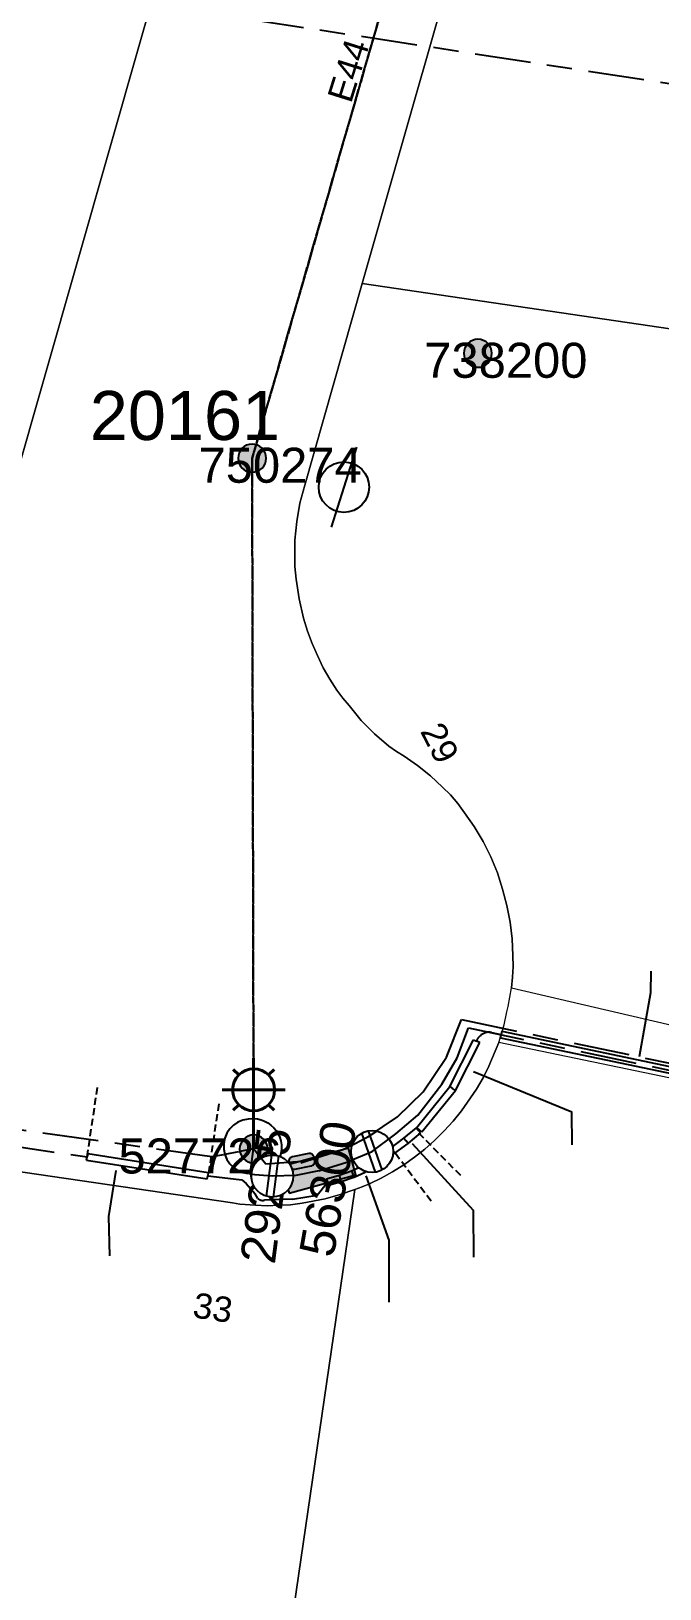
# Model space of a CAD drawing. Header units: metres. Extents: x 305195 to 306755, y 6261447 to 6263623.
# Drawn here: x 306291 to 306335.9, y 6262161.1 to 6262272.3 of the extents above; entities that cross this region are included whole.
import ezdxf
from ezdxf.enums import TextEntityAlignment as Align

# ---------------------------------------------------------------- set-up
doc = ezdxf.new("R2010")
doc.units = ezdxf.units.M
for name, pattern in [('Cable Exist OH', [1, 1, 0]), ('Cable Exist UG', [8.2, 4, -1.2, 1.8, -1.2]), ('DASHED', [0.75, 0.5, -0.25])]:
    doc.linetypes.add(name, pattern=pattern)
doc.layers.get('0').update_dxf_attribs({"color": 6})
doc.layers.add('Cadastre Land Parcels_SP_EXT', color=9, linetype='Continuous', lineweight=5)
doc.layers.add('Cadastre Roads_SP_EXT', color=9, linetype='Continuous', lineweight=5)
for name, color, linetype in [('Duct_SP_EXT', 7, 'Continuous'), ('Equip_HV_EXT', 7, 'Continuous'), ('Equip_LV_EXT', 7, 'Continuous'), ('Equip_SP_HV_EXT', 7, 'Continuous'), ('Equip_SP_SL_EXT', 7, 'Continuous'), ('Mains_HV_EXT', 7, 'Continuous'), ('Mains_LV_EXT', 7, 'Continuous'), ('SupportsOH_SP_TR_HV_LV_SL_EXT', 7, 'Continuous'), ('SupportsUG_SP_LV_EXT', 7, 'Continuous'), ('Trench_SP_EXT', 7, 'Continuous')]:
    doc.layers.add(name, color=color, linetype=linetype)
doc.layers.add('UNKNOWN_FEATURES', color=1, linetype='DASHED', plot=False)
doc.styles.add('HVSW_LABEL', font='arial.ttf')
doc.styles.add('iecARIAL', font='arial.ttf', dxfattribs={"height": 2})
doc.styles.add('POLE_LABEL', font='arial.ttf')
doc.styles.get("Standard").update_dxf_attribs({"font": 'arial.ttf'})

# ---------------------------------------------------------------- blocks, each defined once
blk = doc.blocks.new('PILLAR_EXT')
blk.add_hatch(color=256).paths.add_polyline_path([(-2.475, 0.99), (-2.475, -0.99), (2.475, -0.99), (2.475, 0.99)])
blk.add_lwpolyline([(-2.475, -0.99), (2.475, -0.99), (2.475, 0.99), (-2.475, 0.99)], close=True)
at = {"style": 'iecARIAL', "flags": 8}
blk.add_attdef('ASSET_NUM', (1.5, 3.5), '', height=2.5, dxfattribs=at)
for tag, p, flags in [('OWNED_BY', (0, -0.2), 9), ('STATE', (0, -0.4), 9), ('SUPPORT_TYPE', (0, -0.6), 9), ('USAGE', (0, -0.8), 9), ('LEGEND', (0, -1), 9), ('LOCATION', (0, -1.2), 9), ('STREETNAME', (0, -1.8), 9), ('SUBURB', (0, -2), 1), ('NOTES', (0, -1.4), 9), ('PARENT', (0, -1.6), 9)]:
    blk.add_attdef(tag, p, '', height=0.2, dxfattribs=dict(flags=flags))
blk = doc.blocks.new('SL_LANTERN_EXT')
at = {"lineweight": 40}
for p, q in [((-1.46, 5.68), (-1.06, 5.28)), ((0, 1.97), (0, 6.47)), ((1.46, 5.68), (1.06, 5.28)), ((-2.25, 4.22), (2.25, 4.22)), ((-1.46, 2.76), (-1.06, 3.16)), ((0, 0), (0, 2.72)), ((1.46, 2.76), (1.06, 3.16))]:
    blk.add_line(p, q, dxfattribs=at)
blk.add_circle((0, 4.22), 1.5, dxfattribs=at)
at = {"style": 'iecARIAL', "flags": 8}
blk.add_attdef('ASSET_NUM', (1.5, 1.5), '', height=2.5, dxfattribs=at)
for tag, p, height, flags in [('CONSTRUCTED_VOLTAGE', (0.98, -0.65), 0.2, 9), ('CONTROL_TYPE', (0.98, -0.85), 0.2, 9), ('LANTERN_PURPOSE', (0.98, -1.05), 0.2, 9), ('LANTERN_TYPE', (0.98, -1.25), 0.2, 9), ('LNUMBER', (2.18, -3.25), 2.5, 8), ('OPERATING_VOLTAGE', (0.98, -1.65), 0.2, 9), ('ORIENTATION', (0.98, -1.85), 0.2, 9), ('OWNED_BY', (0.98, -2.05), 0.2, 9), ('STATE', (0.98, -2.25), 0.2, 9), ('NO_PHASES', (0.98, -1.45), 0.2, 9), ('USAGE', (0.98, -2.45), 0.2, 9), ('CEXIST', (0.98, -2.65), 0.2, 9), ('CNEW', (0.98, -2.85), 0.2, 9), ('CNUMBER', (0.98, -3.05), 0.2, 9), ('CREMOVE', (0.98, -3.25), 0.2, 9), ('CREPLACE', (0.98, -3.45), 0.2, 9), ('LKINGHEIGHT', (0.98, -3.65), 0.2, 9), ('LBRACKET', (0.98, -3.85), 0.2, 9), ('LBRACKETVOCAB', (0.98, -4.05), 0.2, 9), ('LCATEGORY', (0.98, -4.25), 0.2, 9), ('LCHARGE1', (0.98, -4.45), 0.2, 9), ('LCHARGE1PERCENT', (0.98, -4.65), 0.2, 9), ('LCHARGE2', (0.98, -4.85), 0.2, 9), ('LCHARGE2PERCENT', (0.98, -5.05), 0.2, 9), ('LCHARGE3', (0.98, -5.25), 0.2, 9), ('LCHARGE3PERCENT', (0.98, -5.45), 0.2, 9), ('LEXIST', (0.98, -5.65), 0.2, 9), ('LLAMP', (0.98, -5.85), 0.2, 9), ('LLAMPVOCAB', (0.98, -6.05), 0.2, 9), ('LMAST', (0.98, -6.25), 0.2, 9), ('LMASTVOCAB', (0.98, -6.45), 0.2, 9), ('LNEW', (0.98, -6.65), 0.2, 9), ('LANTNUMBER', (0.98, -6.85), 0.2, 9), ('LOUTREACH', (0.98, -7.25), 0.2, 9), ('LOUTREACHVOCAB', (0.98, -7.45), 0.2, 9), ('LRATECODE', (0.98, -7.65), 0.2, 9), ('LREMOVE', (0.98, -7.85), 0.2, 9), ('LREPLACE', (0.98, -8.05), 0.2, 9), ('LTYPE', (0.98, -8.25), 0.2, 9), ('LTYPEVOCAB', (0.98, -8.45), 0.2, 9), ('LEGEND', (0.98, -8.65), 0.2, 9), ('LOCATION', (0.98, -8.85), 0.2, 9), ('NOTES', (0.98, -9.05), 0.2, 9), ('STREETNAME', (0.98, -9.25), 0.2, 9), ('SUBURB', (0.98, -9.45), 0.2, 1)]:
    blk.add_attdef(tag, p, '', height=height, dxfattribs=dict(flags=flags))
blk = doc.blocks.new('POLE_EXT')
blk.add_hatch(color=256).paths.add_polyline_path([(-1, 0, 1), (1, 0, 1)])
blk.add_lwpolyline([(-1, 0, 1), (1, 0, 1)], format="xyb", close=True)
for tag, height, flags, p in [('pNumber', 2.5, 8, (-17.84, 2.07)), ('OWNED_BY', 0.2, 9, (1.35, -0.4)), ('SPECIAL_USE', 0.2, 9, (1.35, -0.8)), ('STATE', 0.2, 9, (1.35, -1)), ('PARENT', 0.2, 9, (1.35, -0.6)), ('USAGE', 0.2, 9, (1.35, -1.2)), ('cLV', 0.2, 9, (1.35, -1.4)), ('hDepth', 0.2, 9, (1.35, -1.6)), ('hDia', 0.2, 9, (1.35, -1.8)), ('cHV', 0.2, 9, (1.35, -2)), ('LBRACKET', 0.2, 9, (1.35, -2.2)), ('cLinedev', 0.2, 9, (1.35, -3.4)), ('LExisting', 0.2, 9, (1.35, -2.4)), ('LANTNUMBER', 0.2, 9, (1.35, -2.6)), ('LOther', 0.2, 9, (1.35, -2.8)), ('LRemove', 0.2, 9, (1.35, -3)), ('LEGEND', 0.2, 9, (1.35, -3.2)), ('pExisting', 0.2, 9, (1.35, -3.8)), ('pFooting', 0.2, 9, (1.35, -4.4)), ('LOCATION', 0.2, 9, (1.35, -3.6)), ('PFNUMBER', 0.2, 9, (1.35, -4)), ('NEWPFNUMBER', 0.2, 9, (1.35, -4.2)), ('pNew', 0.2, 9, (1.35, -4.6)), ('pRelocate', 0.2, 9, (1.35, -5)), ('pRemove', 0.2, 9, (1.35, -5.2)), ('pReplace', 0.2, 9, (1.35, -5.4)), ('pStay', 0.2, 9, (1.35, -5.6)), ('pType', 0.2, 9, (1.35, -5.8)), ('cspan', 0.2, 9, (1.35, -6)), ('STREETNAME', 0.2, 9, (1.35, -6.2)), ('SUBURB', 0.2, 9, (1.35, -6.4)), ('NOTES', 0.2, 9, (1.35, -6.6)), ('OPERATED_BY', 0.2, 9, (1.36, -7.01)), ('MAINTAINED_BY', 0.2, 9, (1.36, -6.81))]:
    blk.add_attdef(tag, text='', height=height, dxfattribs=dict(flags=flags)).set_placement(p, align=Align.MIDDLE_LEFT)
at = {"style": 'POLE_LABEL'}
for tag, height, flags, p in [('ASSET_NUM', 2.5, 8, (2, 2)), ('STRUCTURE_PLANT_NUMBER', 0.2, 9, (1.35, 0.03)), ('STREET_CODE', 0.2, 9, (1.35, -0.2))]:
    blk.add_attdef(tag, text='', height=height, dxfattribs=dict(at, flags=flags)).set_placement(p, align=Align.MIDDLE_LEFT)
at = {"flags": 1}
blk.add_attdef('Z', (1.35, -7.33), '', height=0.2, dxfattribs=at)
blk = doc.blocks.new('HV_STJ_EXT')
h = blk.add_hatch(color=256)
edge = h.paths.add_edge_path()
edge.add_ellipse((-0.59, 0.13), major_axis=(0.226, 0.226), ratio=1, start_angle=45, end_angle=135)
edge.add_line((-0.91, 0.13), (-0.91, -0.13))
edge.add_ellipse((-0.59, -0.13), major_axis=(0.226, 0.226), ratio=1, start_angle=135, end_angle=225)
edge.add_line((-0.59, -0.45), (0.59, -0.45))
edge.add_ellipse((0.59, -0.13), major_axis=(-0.226, 0.226), ratio=1, start_angle=135, end_angle=225)
edge.add_line((0.91, -0.13), (0.91, 0.13))
edge.add_ellipse((0.59, 0.13), major_axis=(-0.226, 0.226), ratio=1, start_angle=225, end_angle=315)
edge.add_line((0.59, 0.45), (-0.59, 0.45))
blk.add_lwpolyline([(-0.91, 0.13), (-0.91, -0.13, 0.414214), (-0.59, -0.45), (0.59, -0.45, 0.414214), (0.91, -0.13), (0.91, 0.13, 0.414214), (0.59, 0.45), (-0.59, 0.45, 0.414214)], format="xyb", close=True)
for tag, flags, p in [('ORIENTATION', 9, (1.5, 0)), ('Z', 1, (1.5, -0.8)), ('USAGE', 9, (1.5, -0.2)), ('LEGEND', 9, (1.5, -0.4)), ('NOTES', 9, (1.5, -0.6))]:
    blk.add_attdef(tag, text='', height=0.2, dxfattribs=dict(flags=flags)).set_placement(p, align=Align.MIDDLE_LEFT)
blk = doc.blocks.new('LV_UG_LINKS_CLOSED_EXT')
blk.add_wipeout([(-1.06, 1.06), (-1.18, 0.92), (-1.29, 0.76), (-1.37, 0.59), (-1.43, 0.42), (-1.48, 0.23), (-1.49, 0.05), (-1.49, -0.14), (-1.46, -0.33), (-1.41, -0.51), (-1.33, -0.68), (-1.24, -0.84), (-1.12, -0.99), (-0.99, -1.12), (-0.84, -1.24), (-0.68, -1.33), (-0.51, -1.41), (-0.33, -1.46), (-0.14, -1.49), (0.05, -1.49), (0.23, -1.48), (0.42, -1.43), (0.59, -1.37), (0.76, -1.29), (0.92, -1.18), (1.06, -1.06), (1.18, -0.92), (1.29, -0.76), (1.37, -0.59), (1.43, -0.42), (1.48, -0.23), (1.49, -0.05), (1.49, 0.14), (1.46, 0.33), (1.41, 0.51), (1.33, 0.68), (1.24, 0.84), (1.12, 0.99), (0.99, 1.12), (0.84, 1.24), (0.68, 1.33), (0.51, 1.41), (0.33, 1.46), (0.14, 1.49), (-0.05, 1.49), (-0.23, 1.48), (-0.42, 1.43), (-0.59, 1.37), (-0.76, 1.29), (-0.92, 1.18)])
for p, q in [((-0.25, -1.48), (-0.25, 1.48)), ((0.25, -1.48), (0.25, 1.48))]:
    blk.add_line(p, q)
blk.add_circle((0, 0), 1.5)
at = {"flags": 9}
for tag, p in [('ACTUAL_STATUS', (0, 0)), ('CONSTRUCTED_VOLTAGE', (0, -0.2)), ('OPERATING_VOLTAGE', (0, -0.6)), ('ORIENTATION', (0, -0.8)), ('STATE', (0, -1)), ('SWITCH_TYPE', (0, -1.2)), ('NO_PHASES', (0, -0.4)), ('USAGE', (0, -1.4)), ('NOTES', (0, -1.6))]:
    blk.add_attdef(tag, text='', height=0.2, dxfattribs=at).set_placement(p, align=Align.MIDDLE_LEFT)
at = {"flags": 1}
blk.add_attdef('Z', (0, 0), '', height=0.2, dxfattribs=at)
blk = doc.blocks.new('HV_ABS_CLOSED_EXT')
blk.add_line((-3, 6.87), (3, 6.87))
blk.add_circle((0, 6.87), 1.8)
at = {"style": 'HVSW_LABEL'}
for tag, height, flags, p in [('ASSET_NUM', 3.5, 8, (2, 2)), ('STREET_CODE', 0.2, 9, (0, -0.2))]:
    blk.add_attdef(tag, text='', height=height, dxfattribs=dict(at, flags=flags)).set_placement(p, align=Align.MIDDLE_LEFT)
at = {"flags": 1}
blk.add_attdef('Z', (0, 0), '', height=0.2, dxfattribs=at)
at = {"flags": 9}
for tag, p in [('ACTUAL_STATUS', (0, -0.4)), ('CONSTRUCTED_VOLTAGE', (0, -0.6)), ('OPERATING_VOLTAGE', (0, -1)), ('ORIENTATION', (0, -1.2)), ('NO_PHASES', (0, -0.8)), ('OWNED_BY', (0, -1.4)), ('STATE', (0, -1.6)), ('SWITCH_TYPE', (0, -1.8)), ('USAGE', (0, -2)), ('LEGEND', (0, -2.2)), ('STREETNAME', (0, -2.6)), ('SUBURB', (0, -2.8)), ('LOCATION', (0, -2.4)), ('NOTES', (0, -3))]:
    blk.add_attdef(tag, text='', height=0.2, dxfattribs=at).set_placement(p, align=Align.MIDDLE_LEFT)

msp = doc.modelspace()

# ---------------------------------------------------------------- linework, layer by layer
at = {"layer": 'Cadastre Land Parcels_SP_EXT', "linetype": 'Continuous'}
for points in [[(306266.33, 6262438.98), (306242.35, 6262442.52), (306237.35, 6262406.39), (306235.17, 6262393.81), (306221.88, 6262304.77), (306199.16, 6262299.53), (306170.08, 6262292.83), (306175.92, 6262268.27), (306185.37, 6262228.63), (306200.58, 6262226.41), (306284.84, 6262214.15), (306287.42, 6262231.73), (306312.6, 6262319.91), (306312.96, 6262321.18), (306313.28, 6262322.46), (306313.88, 6262325.03), (306314.16, 6262326.32), (306314.4, 6262327.63), (306314.82, 6262330.23), (306329.52, 6262429.64), (306297.01, 6262434.45), (306266.33, 6262438.98)], [(306314.13, 6262189.59), (306313.08, 6262189.23), (306312.01, 6262188.94), (306310.36, 6262188.62), (306309.53, 6262188.51), (306308.7, 6262188.47), (306307.86, 6262188.44), (306307.03, 6262188.47), (306305.92, 6262188.56), (306305.38, 6262188.64), (306281.61, 6262192.12), (306277.88, 6262166.4), (306274.45, 6262142.79), (306306.6, 6262138.05), (306314.13, 6262189.59)]]:
    msp.add_lwpolyline(points, close=True, dxfattribs=at)
for points in [[(306323.25, 6262284.34), (306314.66, 6262254.26), (306355.58, 6262248.24)], [(306355.58, 6262248.24), (306314.66, 6262254.26), (306310.56, 6262239.86), (306310.19, 6262238.59), (306309.99, 6262237.27), (306309.85, 6262235.93), (306309.83, 6262235), (306309.85, 6262234.07), (306309.93, 6262233.15), (306310.16, 6262231.75), (306310.47, 6262230.37), (306310.74, 6262229.45), (306311.07, 6262228.56), (306311.45, 6262227.7), (306311.86, 6262226.83), (306312.33, 6262226.01), (306312.84, 6262225.23), (306313.26, 6262224.66), (306313.72, 6262224.14), (306314.57, 6262223.06), (306315.54, 6262222.11), (306316.56, 6262221.25), (306317.09, 6262220.86), (306317.65, 6262220.52), (306318.61, 6262219.86), (306319.52, 6262219.13), (306320.38, 6262218.32), (306320.95, 6262217.76), (306321.47, 6262217.15), (306321.96, 6262216.49), (306322.65, 6262215.5), (306323.29, 6262214.44), (306323.84, 6262213.35), (306324.32, 6262212.21), (306324.68, 6262211.03), (306324.98, 6262209.86), (306325.21, 6262208.67), (306325.35, 6262207.49), (306325.42, 6262206.29), (306325.43, 6262205.52), (306325.39, 6262204.75), (306325.31, 6262203.98), (306348.3, 6262198.65)], [(306350.64, 6262194.63), (306324.41, 6262200.08), (306323.7, 6262198.4), (306323.28, 6262197.56), (306322.81, 6262196.76), (306321.74, 6262195.22), (306321.14, 6262194.48), (306320.5, 6262193.79), (306319.82, 6262193.1), (306319.12, 6262192.47), (306318.38, 6262191.9), (306317.62, 6262191.35), (306316.82, 6262190.86), (306316.01, 6262190.4), (306315.18, 6262190.01), (306314.66, 6262189.78), (306314.13, 6262189.59), (306306.6, 6262138.05)]]:
    msp.add_lwpolyline(points, dxfattribs=at)
at = {"layer": 'Cadastre Roads_SP_EXT', "linetype": 'Continuous'}
for points in [[(306329.52, 6262429.64), (306314.82, 6262330.23), (306314.4, 6262327.63), (306314.16, 6262326.32), (306313.88, 6262325.03), (306313.28, 6262322.46), (306312.96, 6262321.18), (306312.6, 6262319.91), (306287.42, 6262231.73)], [(306281.61, 6262192.12), (306305.38, 6262188.64), (306305.92, 6262188.56), (306307.03, 6262188.47), (306307.86, 6262188.44), (306308.7, 6262188.47), (306309.53, 6262188.51), (306310.36, 6262188.62), (306312.01, 6262188.94), (306313.08, 6262189.23), (306314.13, 6262189.59), (306314.66, 6262189.78), (306315.18, 6262190.01), (306316.01, 6262190.4), (306316.82, 6262190.86), (306317.62, 6262191.35), (306318.38, 6262191.9), (306319.12, 6262192.47), (306319.82, 6262193.1), (306320.5, 6262193.79), (306321.14, 6262194.48), (306321.74, 6262195.22), (306322.81, 6262196.76), (306323.28, 6262197.56), (306323.7, 6262198.4), (306324.41, 6262200.08), (306324.78, 6262201.36), (306324.99, 6262202.28), (306325.08, 6262202.66), (306325.31, 6262203.98), (306325.39, 6262204.75), (306325.43, 6262205.52), (306325.42, 6262206.29), (306325.35, 6262207.49), (306325.21, 6262208.67), (306324.98, 6262209.86), (306324.68, 6262211.03), (306324.32, 6262212.21), (306323.84, 6262213.35), (306323.29, 6262214.44), (306322.65, 6262215.5), (306321.96, 6262216.49), (306321.47, 6262217.15), (306320.95, 6262217.76), (306320.38, 6262218.32), (306319.52, 6262219.13), (306318.61, 6262219.86), (306317.65, 6262220.52), (306317.09, 6262220.86), (306316.56, 6262221.25), (306315.54, 6262222.11), (306314.57, 6262223.06), (306313.72, 6262224.14), (306313.26, 6262224.66), (306312.84, 6262225.23), (306312.33, 6262226.01), (306311.86, 6262226.83), (306311.45, 6262227.7), (306311.07, 6262228.56), (306310.74, 6262229.45), (306310.47, 6262230.37), (306310.16, 6262231.75), (306309.93, 6262233.15), (306309.85, 6262234.07), (306309.83, 6262235), (306309.85, 6262235.93), (306309.99, 6262237.27), (306310.19, 6262238.59), (306310.56, 6262239.86), (306314.66, 6262254.26), (306323.25, 6262284.34)]]:
    msp.add_lwpolyline(points, dxfattribs=at)
at = {"layer": 'Duct_SP_EXT'}
for p, q in [((306324.52, 6262200.42), (306324.57, 6262200.65)), ((306324.62, 6262200.89), (306324.57, 6262200.65)), ((306324.62, 6262200.89), (306351.29, 6262195.31)), ((306320.91, 6262196.94), (306322.61, 6262200.29)), ((306321.31, 6262196.67), (306323.04, 6262200.08)), ((306322.61, 6262200.29), (306322.82, 6262200.19)), ((306323.04, 6262200.08), (306322.82, 6262200.19)), ((306324.52, 6262200.42), (306351.19, 6262194.84)), ((306318.53, 6262194.01), (306320.91, 6262196.94)), ((306318.91, 6262193.71), (306321.31, 6262196.67)), ((306320.91, 6262196.94), (306321.11, 6262196.8)), ((306321.31, 6262196.67), (306321.11, 6262196.8)), ((306317.63, 6262193.26), (306318.52, 6262194)), ((306318.52, 6262194), (306318.67, 6262193.82)), ((306318.53, 6262194.01), (306318.72, 6262193.86)), ((306318.83, 6262193.64), (306318.67, 6262193.82)), ((306318.91, 6262193.71), (306318.72, 6262193.86)), ((306316.71, 6262192.58), (306317.63, 6262193.26)), ((306316.99, 6262192.19), (306317.93, 6262192.88)), ((306317.63, 6262193.26), (306317.78, 6262193.07)), ((306317.93, 6262192.88), (306317.78, 6262193.07)), ((306317.93, 6262192.88), (306318.83, 6262193.64)), ((306294.97, 6262191.69), (306295.01, 6262191.93)), ((306294.97, 6262191.69), (306303.58, 6262190.35)), ((306295.05, 6262192.16), (306295.01, 6262191.93)), ((306295.05, 6262192.16), (306303.65, 6262190.82)), ((306314.65, 6262191.27), (306315.71, 6262191.87)), ((306315.71, 6262191.87), (306316.71, 6262192.58)), ((306315.71, 6262191.87), (306315.84, 6262191.67)), ((306315.97, 6262191.46), (306315.84, 6262191.67)), ((306315.97, 6262191.46), (306316.99, 6262192.19)), ((306316.71, 6262192.58), (306316.85, 6262192.38)), ((306316.71, 6262192.58), (306316.85, 6262192.38)), ((306316.99, 6262192.19), (306316.85, 6262192.38)), ((306316.99, 6262192.19), (306316.85, 6262192.38)), ((306303.58, 6262190.35), (306303.62, 6262190.58)), ((306303.65, 6262190.82), (306303.62, 6262190.58)), ((306312.11, 6262190.36), (306313.01, 6262190.61)), ((306313.01, 6262190.61), (306313.89, 6262190.93)), ((306313.01, 6262190.61), (306313.08, 6262190.39)), ((306313.16, 6262190.16), (306314.06, 6262190.48)), ((306313.88, 6262190.92), (306314.67, 6262191.28)), ((306313.88, 6262190.92), (306313.98, 6262190.7)), ((306313.89, 6262190.93), (306313.98, 6262190.7)), ((306314.06, 6262190.48), (306313.98, 6262190.7)), ((306314.07, 6262190.49), (306313.98, 6262190.7)), ((306314.07, 6262190.49), (306314.86, 6262190.84)), ((306314.65, 6262191.27), (306314.77, 6262191.06)), ((306314.67, 6262191.28), (306314.77, 6262191.06)), ((306314.86, 6262190.84), (306314.77, 6262191.06)), ((306314.88, 6262190.85), (306314.77, 6262191.06)), ((306314.88, 6262190.85), (306315.97, 6262191.46)), ((306312.11, 6262190.36), (306312.17, 6262190.13)), ((306312.24, 6262189.9), (306312.17, 6262190.13)), ((306312.24, 6262189.9), (306313.16, 6262190.16)), ((306313.16, 6262190.16), (306313.08, 6262190.39))]:
    msp.add_line(p, q, dxfattribs=at)
at = {"layer": 'Duct_SP_EXT', "linetype": 'Continuous'}
for points in [[(306335.26, 6262205.19), (306335.25, 6262203.64), (306334.42, 6262199.07)], [(306329.65, 6262192.78), (306329.61, 6262195.11), (306322.61, 6262198)], [(306322.63, 6262184.76), (306322.59, 6262188.11), (306318.25, 6262192.86)], [(306296.62, 6262184.86), (306296.56, 6262187.66), (306297.07, 6262190.95)]]:
    msp.add_lwpolyline(points, dxfattribs=at)
at = {"layer": 'Mains_HV_EXT', "linetype": 'Cable Exist OH'}
msp.add_lwpolyline([(306319.4, 6262285.45), (306306.79, 6262241.79)], dxfattribs=at)
at = {"layer": 'Mains_HV_EXT', "linetype": 'Cable Exist UG'}
msp.add_lwpolyline([(306303.92, 6262191.92), (306279.87, 6262195.32), (306278.45, 6262188.76)], dxfattribs=at)
at = {"layer": 'Mains_HV_EXT', "linetype": 'Continuous'}
msp.add_lwpolyline([(306306.9, 6262194.66, -0.575514), (306308.58, 6262191.51)], format="xyb", dxfattribs=at)
at = {"layer": 'Mains_LV_EXT', "linetype": 'Continuous'}
msp.add_lwpolyline([(306306.9, 6262194.63, 0.999995), (306306.52, 6262190.73)], format="xyb", dxfattribs=at)
at = {"layer": 'Trench_SP_EXT', "linetype": 'Cable Exist UG'}
for points in [[(306383.4, 6262261.35), (306307.35, 6262272.99)], [(306323.89, 6262200.8), (306324.56, 6262200.67)], [(306279.24, 6262187.73), (306280.22, 6262193.77), (306280.34, 6262193.98), (306280.59, 6262194.03), (306295.01, 6262191.93)]]:
    msp.add_lwpolyline(points, dxfattribs=at)
for points in [[(306322.82, 6262200.19, -0.169344), (306323.07, 6262200.55)], [(306323.07, 6262200.55, -0.261199), (306323.89, 6262200.8)], [(306309.67, 6262188.91), (306307.68, 6262188.84), (306307.68, 6262188.84, -0.259157), (306307.21, 6262188.95), (306307.21, 6262188.95), (306307, 6262189.29)]]:
    msp.add_lwpolyline(points, format="xyb", dxfattribs=at)
at = {"layer": 'UNKNOWN_FEATURES'}
for points in [[(306295.01, 6262191.93), (306295.75, 6262196.89)], [(306303.7, 6262190.77), (306304.43, 6262195.72)], [(306318.67, 6262193.64), (306321.73, 6262190.55)]]:
    msp.add_lwpolyline(points, dxfattribs=at)

# ---------------------------------------------------------------- block references
at = {"layer": 'Equip_HV_EXT', "rotation": 10.96060558579772}
msp.add_blockref('HV_STJ_EXT', (306310.34, 6262191.61), dxfattribs=at)
at = {"layer": 'Equip_SP_HV_EXT'}
ref = msp.add_blockref('HV_ABS_CLOSED_EXT', (306306.79, 6262241.79), dxfattribs=dict(at, rotation=252.5242584586169))
ref.add_attrib('ASSET_NUM', '20161', dxfattribs={"layer": '0', "height": 3.5, "style": 'HVSW_LABEL'}).set_placement((306308.79, 6262242.04), align=Align.BOTTOM_RIGHT)
at = {"layer": 'Equip_SP_SL_EXT'}
ref = msp.add_blockref('SL_LANTERN_EXT', (306306.9, 6262192.49), dxfattribs=at)
ref.add_attrib('ASSET_NUM', '29285', dxfattribs={"layer": '0', "height": 2.5, "rotation": 82.7019, "style": 'iecARIAL'}).set_placement((306308.4, 6262193.99), align=Align.MIDDLE_RIGHT)
at = {"layer": 'SupportsOH_SP_TR_HV_LV_SL_EXT'}
ref = msp.add_blockref('POLE_EXT', (306322.91, 6262249.28), dxfattribs=at)
ref.add_attrib('ASSET_NUM', '738200', dxfattribs={"layer": '0', "height": 2.5, "style": 'POLE_LABEL'}).set_placement((306324.91, 6262250.03), align=Align.TOP_CENTER)
ref = msp.add_blockref('POLE_EXT', (306306.79, 6262241.79), dxfattribs=at)
ref.add_attrib('ASSET_NUM', '750274', dxfattribs={"layer": '0', "height": 2.5, "style": 'POLE_LABEL'}).set_placement((306308.79, 6262242.54), align=Align.TOP_CENTER)
ref = msp.add_blockref('POLE_EXT', (306306.9, 6262192.49), dxfattribs=at)
ref.add_attrib('ASSET_NUM', '527726', dxfattribs={"layer": '0', "height": 2.5, "style": 'POLE_LABEL'}).set_placement((306308.9, 6262193.24), align=Align.TOP_RIGHT)
at = {"layer": 'SupportsUG_SP_LV_EXT'}
ref = msp.add_blockref('PILLAR_EXT', (306311.55, 6262190.94), dxfattribs=dict(at, rotation=15.42638004691912))
ref.add_attrib('ASSET_NUM', '56300', dxfattribs={"layer": '0', "height": 2.5, "rotation": 79.9822, "style": 'iecARIAL'}).set_placement((306313.05, 6262194.44), align=Align.MIDDLE_RIGHT)

# ---------------------------------------------------------------- texts
at = {"layer": 'Cadastre Land Parcels_SP_EXT'}
for s, rotation, p in [('29', 297.2589, (306318.76, 6262222.31)), ('33', 351.2868, (306302.47, 6262180.49))]:
    msp.add_text(s, height=1.8, rotation=rotation, dxfattribs=at).set_placement(p)
at = {"layer": 'Mains_LV_EXT'}
msp.add_text('E44', height=1.8, rotation=72.5951, dxfattribs=at).set_placement((306313.85, 6262267.05))

# ---------------------------------------------------------------- next in the draw order: block references
at = {"layer": 'Equip_LV_EXT'}
for p, rotation in [((306315.36, 6262192.31), 19.20872820046044), ((306308.23, 6262190.56), 172.4139269829841)]:
    msp.add_blockref('LV_UG_LINKS_CLOSED_EXT', p, dxfattribs=dict(at, rotation=rotation))

# ---------------------------------------------------------------- next in the draw order: linework, layer by layer
at = {"layer": 'Duct_SP_EXT', "linetype": 'Continuous'}
msp.add_lwpolyline([(306316.58, 6262181.55), (306316.58, 6262185.97), (306314.93, 6262190.58)], dxfattribs=at)
at = {"layer": 'Mains_HV_EXT', "linetype": 'Cable Exist OH'}
for points in [[(306306.79, 6262241.79), (306306.9, 6262192.49)], [(306306.9, 6262192.49), (306303.92, 6262191.92)]]:
    msp.add_lwpolyline(points, dxfattribs=at)
at = {"layer": 'Mains_HV_EXT', "linetype": 'Cable Exist UG'}
for points in [[(306310.26, 6262191.51), (306311.43, 6262191.87), (306313.28, 6262192.45), (306315.06, 6262193.35), (306317.18, 6262194.79), (306319, 6262196.58), (306320.66, 6262199.05), (306321.75, 6262201.72), (306353.05, 6262195.18), (306353.04, 6262189.3)], [(306306.88, 6262192.52), (306307.78, 6262191.42), (306310.34, 6262191.61)]]:
    msp.add_lwpolyline(points, dxfattribs=at)
at = {"layer": 'Mains_LV_EXT', "linetype": 'Cable Exist OH'}
msp.add_lwpolyline([(306306.9, 6262192.49), (306306.79, 6262241.79), (306319.39, 6262285.4)], dxfattribs=at)
at = {"layer": 'Mains_LV_EXT', "linetype": 'Cable Exist UG'}
for points in [[(306315.36, 6262192.31), (306317.06, 6262193.58), (306318.62, 6262194.9), (306320.34, 6262197.11), (306321.43, 6262198.99), (306322.25, 6262201.13), (306352.68, 6262194.73), (306352.37, 6262191.71), (306352.53, 6262189.1), (306352.69, 6262188.01), (306349.8, 6262183.42)], [(306308.23, 6262190.56), (306306.65, 6262190.66), (306306.9, 6262192.49)], [(306311.55, 6262190.94), (306313.55, 6262191.56), (306315.36, 6262192.31)], [(306311.55, 6262190.94), (306309.91, 6262190.6), (306308.23, 6262190.56)]]:
    msp.add_lwpolyline(points, dxfattribs=at)
at = {"layer": 'Trench_SP_EXT', "linetype": 'Cable Exist UG'}
for points in [[(306303.62, 6262190.58), (306305.47, 6262190.35), (306306.05, 6262190.29), (306306.37, 6262190.03), (306307, 6262189.29)], [(306309.67, 6262188.91), (306311.44, 6262189.2), (306312.17, 6262190.13)]]:
    msp.add_lwpolyline(points, dxfattribs=at)
at = {"layer": 'UNKNOWN_FEATURES'}
msp.add_lwpolyline([(306317.02, 6262192.19), (306319.64, 6262188.7)], dxfattribs=at)

doc.saveas('drawing.dxf')
